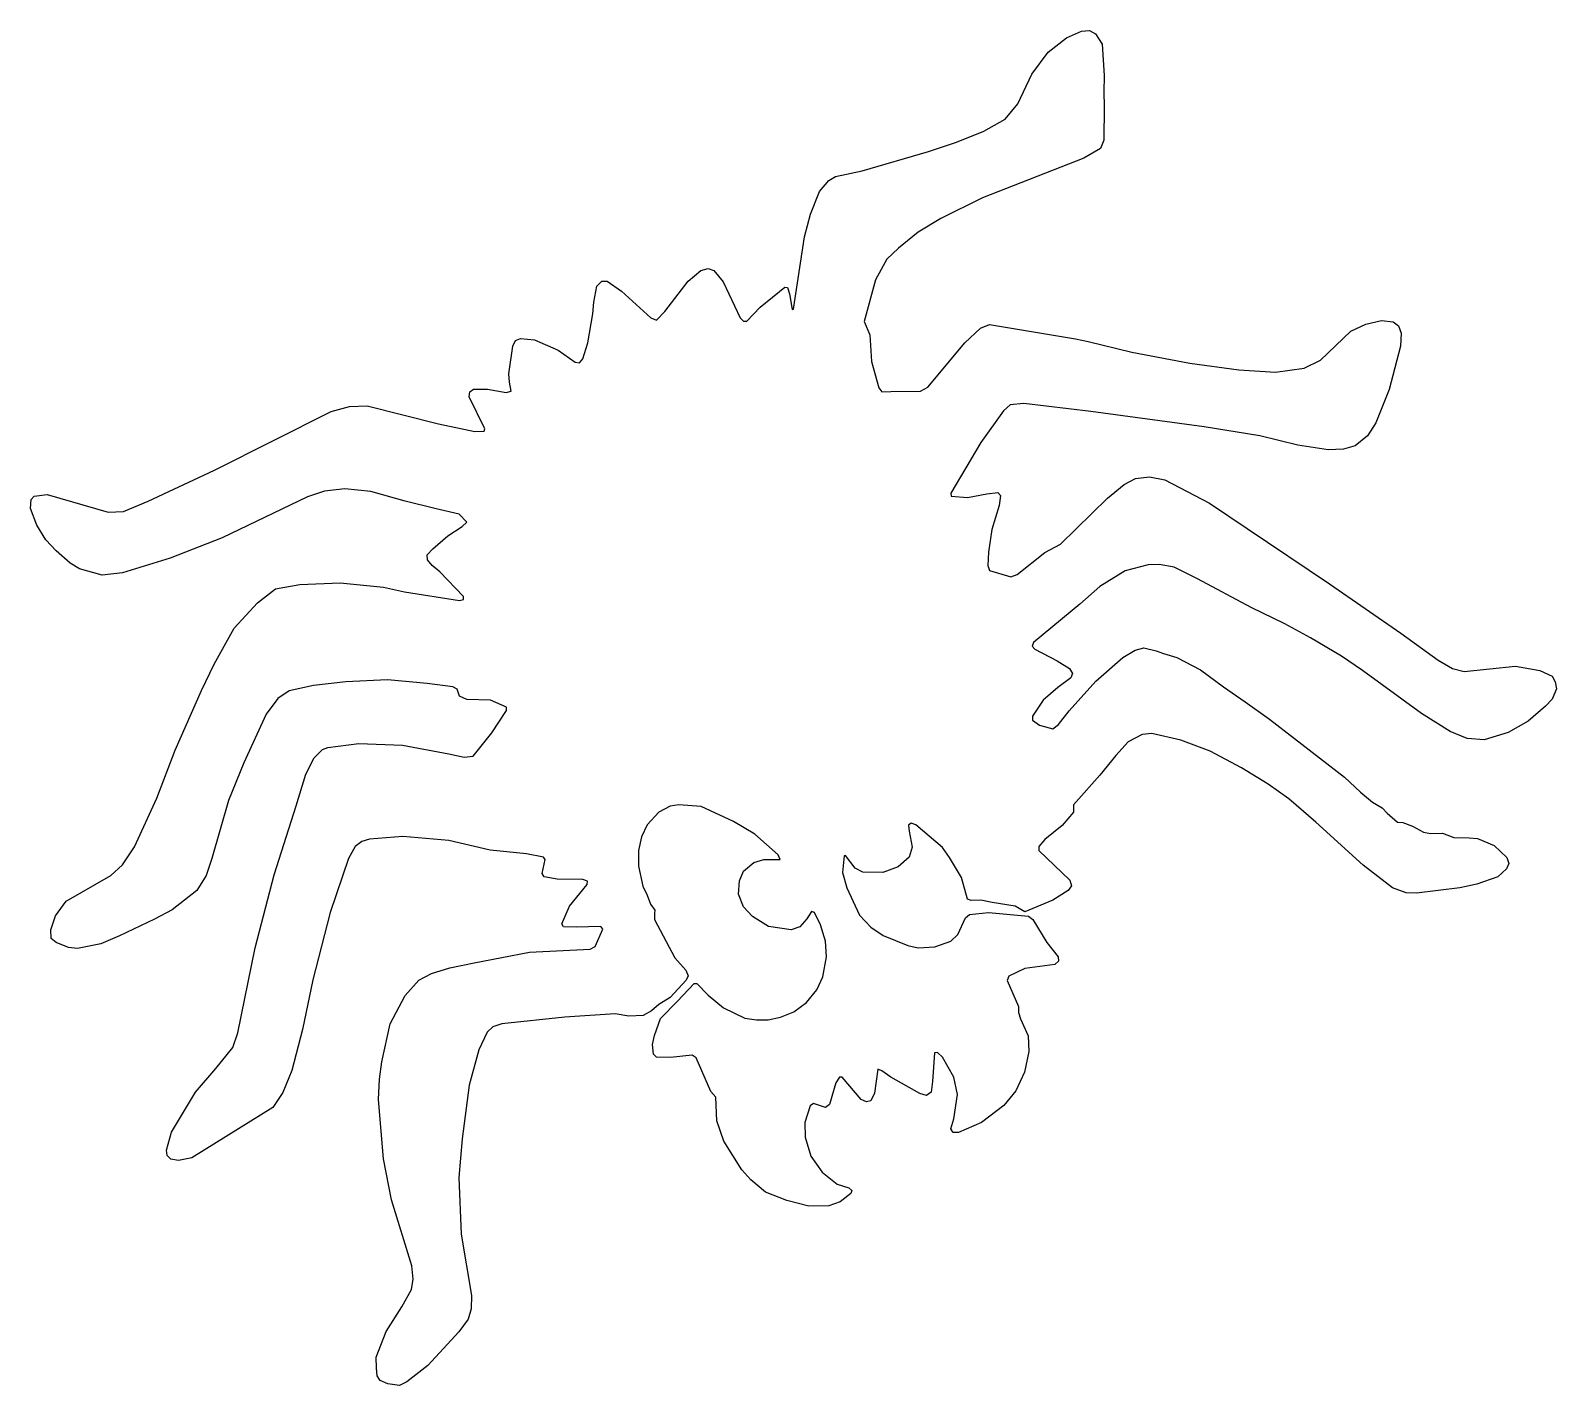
# Model space of a CAD drawing. Header units: metres. Extents: x 14 to 149, y 18 to 138.
import ezdxf

# ---------------------------------------------------------------- set-up
doc = ezdxf.new("R2010")
doc.units = ezdxf.units.M

msp = doc.modelspace()

# ---------------------------------------------------------------- linework, layer by layer
at = {"linetype": 'Continuous', "flags": 128}
msp.add_lwpolyline([(14.825644, 96.737831), (15.9654, 96.887291), (21.334152, 95.327835), (22.678047, 95.37532), (24.864771, 96.277351), (30.700523, 99.032425), (40.970882, 104.180504), (42.590218, 104.629707), (44.160114, 104.680351), (50.449196, 103.111397), (53.644852, 102.430664), (54.453636, 102.459305), (54.514679, 102.652519), (53.132496, 105.476395), (53.196445, 105.916183), (53.512867, 106.159256), (54.752773, 106.151375), (56.403442, 105.856407), (56.84552, 105.969521), (56.681301, 106.761459), (56.627022, 107.508987), (56.984322, 109.936531), (57.217621, 110.449776), (57.658295, 110.637909), (58.891464, 110.510674), (60.977352, 109.58474), (62.488914, 108.54998), (62.870193, 108.475708), (63.151745, 108.841957), (63.602097, 110.232628), (64.047562, 112.78479), (64.134842, 113.82235), (64.401283, 115.243469), (64.829315, 115.69014), (65.312035, 115.687714), (66.567047, 114.7939), (69.153084, 112.439865), (69.656967, 112.22805), (70.381058, 112.99221), (72.425629, 115.672394), (73.545135, 116.620995), (74.198318, 116.798759), (74.696442, 116.616028), (75.515381, 115.63221), (77.005592, 112.454178), (77.324074, 112.162376), (77.601387, 112.15947), (78.784042, 113.391861), (80.945244, 115.146736), (81.199898, 115.109871), (81.358139, 114.559898), (81.593712, 113.172646), (81.706337, 113.197357), (82.693886, 119.582771), (83.225647, 121.592354), (84.01297, 123.590347), (84.823051, 124.555893), (85.427948, 124.898117), (87.779282, 125.41172), (93.59935, 127.09761), (96.090736, 127.927536), (98.494522, 128.904694), (100.352608, 129.952927), (101.472794, 131.308228), (102.713135, 133.925247), (104.165192, 135.871231), (105.767715, 137.119873), (107.094048, 137.706085), (107.795868, 137.767899), (108.336479, 137.475464), (108.924271, 136.578339), (109.077408, 133.810989), (109.047256, 132.341446), (109.089859, 131.069489), (109.073647, 128.105148), (108.772278, 127.354416), (107.299469, 126.524529), (98.35508, 123.014557), (94.709023, 121.187576), (92.699646, 120.004372), (90.97683, 118.589691), (89.949493, 117.619164), (88.931656, 115.80426), (87.940186, 112.116898), (88.445236, 110.941719), (88.588867, 108.597565), (89.240669, 106.275688), (89.491051, 105.923882), (90.290283, 105.966476), (92.897888, 105.973175), (93.543365, 106.322639), (96.802338, 110.251091), (98.20446, 111.521088), (98.98069, 111.860115), (106.554085, 110.584259), (107.676071, 110.361877), (111.532379, 109.414818), (116.638512, 108.45491), (120.95295, 107.874001), (124.199249, 107.64431), (126.7034, 108.009979), (128.137177, 108.719284), (130.826645, 111.267914), (132.139542, 111.893875), (133.535812, 112.213242), (134.564957, 112.095215), (135.008057, 111.750618), (135.247894, 111.103096), (135.209579, 109.946274), (134.186996, 106.13031), (133.024689, 103.182899), (132.297943, 102.051971), (131.189819, 101.173988), (130.178894, 100.880135), (128.816162, 100.816742), (126.15139, 101.230728), (122.802864, 102.056007), (117.886986, 102.8526), (107.922318, 104.191223), (102.018951, 104.90313), (100.811455, 104.769241), (100.212997, 104.251678), (98.235802, 101.45417), (95.56739, 96.998177), (95.601402, 96.738899), (97.061981, 96.616341), (98.758217, 96.929756), (99.708939, 97.045662), (99.957794, 96.793449), (99.836525, 95.892593), (99.187477, 93.79921), (98.884773, 91.787483), (98.835449, 90.601997), (98.993248, 90.178566), (100.864326, 89.611298), (101.409248, 89.82045), (103.85215, 91.768646), (105.245789, 92.497742), (109.376556, 96.565216), (110.851204, 97.765778), (111.846672, 98.2742), (113.081619, 98.440338), (114.441025, 98.161613), (118.382477, 96.115334), (121.675285, 93.863159), (128.95079, 89.003395), (135.240891, 84.654907), (138.518616, 82.268875), (139.792831, 81.543633), (140.805725, 81.277321), (145.342041, 81.744926), (147.489624, 81.368454), (148.559586, 80.865585), (148.830811, 80.376198), (148.942093, 79.757469), (148.557388, 78.839882), (147.96579, 78.210968), (146.458633, 76.908569), (144.685043, 75.888092), (142.568802, 75.262512), (141.081741, 75.372093), (139.587662, 75.996628), (137.052414, 77.564919), (131.846481, 81.353279), (130.009109, 82.635612), (127.267899, 84.22731), (125.008484, 85.465759), (122.044258, 86.927963), (117.322281, 89.453041), (115.245781, 90.462708), (113.921379, 90.716179), (112.968094, 90.674644), (110.933449, 90.133209), (108.696037, 88.779099), (106.940659, 87.214081), (102.857605, 83.841026), (102.73777, 83.518845), (102.975288, 83.234138), (104.934761, 82.207954), (106.036171, 81.534317), (106.297508, 81.106529), (106.153603, 80.721092), (104.993942, 79.864426), (103.704964, 78.754562), (102.774277, 77.341415), (102.772812, 76.986229), (103.400543, 76.545517), (104.558235, 76.235474), (105.062744, 76.603317), (105.998863, 77.799423), (108.357437, 80.422012), (110.740082, 82.511948), (111.819229, 83.156776), (112.572014, 83.361259), (113.672874, 83.101021), (114.304733, 82.852913), (115.500458, 82.509125), (117.568642, 81.424698), (119.590324, 79.925323), (121.52681, 78.597641), (123.649933, 77.073265), (130.270157, 71.949966), (131.688751, 70.651947), (132.735306, 69.756752), (133.597763, 69.251053), (134.018585, 68.791794), (134.926727, 67.993599), (135.408463, 67.956932), (136.251846, 67.639435), (137.233307, 67.105598), (137.832336, 66.995575), (138.893829, 67.023865), (139.892868, 66.633362), (141.247635, 66.626457), (141.970032, 66.558868), (143.464462, 65.938431), (144.577057, 64.886673), (144.756989, 64.365601), (144.549759, 63.877254), (143.785538, 63.179504), (141.934372, 62.522942), (140.439728, 62.213295), (136.594452, 61.750591), (135.697006, 61.76701), (134.496277, 62.215279), (131.903152, 64.19706), (127.741753, 68.001778), (125.364922, 70.052689), (123.527397, 71.333786), (121.187378, 72.784073), (118.433708, 74.263596), (115.829544, 75.217377), (113.293037, 75.802505), (112.444366, 75.71801), (111.207535, 75.064499), (110.12191, 73.882179), (108.69635, 72.141953), (106.377075, 69.531715), (106.379585, 68.870293), (105.375099, 67.694313), (103.85833, 66.457779), (103.340294, 65.856277), (103.337029, 65.494492), (106.05172, 62.869011), (106.221245, 62.395317), (105.909233, 61.977436), (104.551369, 61.121731), (102.105927, 60.088905), (101.250366, 60.602047), (99.21019, 60.923843), (98.224724, 61.12249), (97.362328, 61.105766), (97.05661, 61.20153), (96.514648, 63.104134), (95.46698, 64.876793), (94.85257, 65.770828), (92.508217, 67.755623), (92.093132, 67.914894), (91.861076, 67.727104), (91.917221, 67.213791), (92.179939, 65.796021), (91.914879, 64.896408), (90.947647, 64.06955), (89.598694, 63.551235), (87.831398, 63.599133), (87.142799, 63.943707), (86.307312, 65.057838), (86.181358, 65.034935), (86.044312, 63.550438), (86.401787, 62.220596), (87.545586, 59.802113), (88.536232, 58.728386), (89.603355, 58.01593), (91.780014, 57.121113), (92.713112, 56.913391), (94.18248, 57.005768), (95.591438, 57.515644), (96.202438, 58.104366), (96.876961, 59.551292), (97.234642, 59.860767), (98.902756, 60.042355), (102.411797, 59.718136), (102.792862, 59.408989), (104.036575, 57.388535), (105.034462, 56.132248), (105.069633, 55.742786), (104.74276, 55.4491), (102.101357, 55.091965), (100.701614, 54.421997), (100.529831, 54.044209), (101.539581, 51.751823), (101.537857, 51.22533), (101.714287, 50.666256), (102.387276, 49.173103), (102.457375, 47.790546), (102.062225, 45.974094), (101.301285, 44.315228), (100.242577, 43.034466), (98.284355, 41.51696), (96.241447, 40.655304), (95.777573, 40.652534), (95.589241, 40.961983), (95.843811, 41.839855), (96.159828, 43.994316), (95.834473, 45.529037), (94.833923, 47.288086), (94.394402, 47.686588), (94.141029, 47.669376), (93.968193, 45.134907), (93.854813, 44.193554), (93.438728, 43.906887), (92.835449, 44.068653), (90.290253, 45.523949), (89.502464, 46.077), (89.147232, 46.213093), (88.850121, 44.106789), (88.522209, 43.438618), (88.161728, 43.340443), (87.668678, 43.558723), (86.018135, 45.516518), (85.767395, 45.514492), (85.434929, 45.01416), (84.885414, 43.122887), (84.543068, 42.837303), (83.477127, 43.191341), (83.182213, 42.99081), (82.707184, 41.511204), (82.753403, 40.230968), (83.244522, 38.567867), (84.239395, 37.157772), (85.578056, 36.078674), (86.597069, 35.762627), (86.848427, 35.541645), (86.774384, 35.282101), (85.824844, 34.53471), (84.83535, 34.170372), (83.067329, 34.146038), (81.143326, 34.656483), (79.242752, 35.375366), (77.94416, 36.461029), (77.171791, 37.364414), (75.569611, 39.870892), (74.947525, 41.670765), (74.869957, 43.751942), (74.438049, 44.256958), (73.131119, 47.224548), (72.775383, 47.451614), (70.878723, 47.263836), (69.641785, 47.297585), (69.375198, 47.556984), (69.305763, 48.402733), (69.471344, 49.207733), (69.987129, 50.693432), (71.502487, 52.206459), (72.951981, 53.766136), (73.191879, 53.767616), (74.205803, 52.753704), (75.538895, 51.623199), (77.417618, 50.709923), (78.443802, 50.562149), (79.479111, 50.561363), (80.556786, 50.799347), (81.756699, 51.290169), (82.859154, 52.108479), (83.768547, 53.221649), (84.297211, 54.371704), (84.616882, 56.121365), (84.522667, 57.508308), (84.10141, 58.955238), (83.564278, 60.037426), (83.289314, 60.122475), (82.899239, 59.489128), (82.276588, 58.783241), (81.523209, 58.491707), (79.512169, 58.80415), (78.110855, 59.677494), (77.304436, 60.522369), (76.883339, 61.64933), (76.950912, 62.813057), (77.313377, 63.677555), (78.227669, 64.43705), (79.093552, 64.719246), (80.543297, 64.703041), (80.373878, 65.10157), (78.29808, 66.923752), (76.443359, 68.051498), (73.566414, 69.362755), (71.619408, 69.516106), (70.853775, 69.415253), (69.847946, 68.885468), (68.831245, 67.762634), (68.328682, 66.6959), (68.068863, 65.496513), (68.047432, 64.113609), (68.444397, 62.355408), (68.815536, 61.565231), (69.104797, 60.769485), (69.499741, 60.244419), (69.457863, 59.945892), (69.482483, 59.425335), (71.257492, 56.044579), (72.218445, 54.959591), (72.426369, 54.459301), (72.269875, 54.067398), (70.840965, 52.538563), (69.842812, 51.928898), (69.193336, 51.368923), (68.477592, 50.957317), (67.220665, 50.907288), (65.992348, 51.112106), (61.578278, 50.804626), (56.02179, 50.226433), (55.234089, 49.966251), (54.737099, 49.487915), (54.000412, 47.93771), (53.151089, 44.827507), (52.527008, 40.095665), (52.225479, 36.67421), (52.448925, 31.68145), (53.331833, 26.268887), (53.322685, 25.094376), (53.05962, 24.194452), (52.235062, 23.08149), (49.495167, 20.107498), (47.648708, 18.659426), (46.987988, 18.346855), (45.960381, 18.482079), (45.299107, 18.781889), (45.045021, 19.198469), (44.96069, 19.885983), (44.94791, 20.836517), (45.82053, 23.099607), (47.21677, 25.266617), (48.06567, 26.796495), (48.197063, 27.720686), (48.083256, 28.90044), (46.299515, 34.70628), (45.579422, 38.315212), (45.162006, 43.554287), (45.234562, 45.33197), (45.444008, 46.873878), (46.168522, 50.217731), (47.501282, 52.712429), (48.710545, 54.067226), (49.810135, 54.657246), (51.429752, 55.151958), (53.565891, 55.60318), (58.466602, 56.529953), (63.811115, 56.799362), (64.253334, 57.034286), (64.929199, 58.551201), (64.744652, 58.799294), (62.574131, 58.727695), (61.457306, 58.75951), (61.311527, 59.041714), (61.992146, 60.589073), (63.535664, 62.515045), (63.560127, 62.798588), (63.148624, 62.955627), (60.893276, 62.976761), (59.756939, 63.174469), (59.55938, 63.472164), (59.84119, 64.712868), (59.68911, 64.918274), (58.188011, 65.201118), (54.992569, 65.531487), (51.334923, 66.390175), (47.30719, 66.738274), (44.367611, 66.495667), (43.680496, 66.29184), (43.101105, 65.842743), (42.502316, 64.797531), (40.88282, 60.037594), (39.374725, 54.098251), (38.464989, 49.734913), (37.527321, 46.114166), (36.708961, 44.1572), (35.836334, 42.847149), (28.697849, 38.423702), (27.521982, 38.167091), (26.842505, 38.304352), (26.534191, 38.609329), (26.458586, 39.085419), (26.914625, 40.686623), (29.033543, 44.195976), (30.831528, 46.289272), (32.306767, 48.125622), (32.746311, 49.414619), (34.27018, 56.931385), (35.950382, 63.36591), (37.896469, 69.435509), (38.747837, 72.229324), (39.489971, 73.673256), (40.203709, 74.413124), (40.680031, 74.581337), (43.430717, 74.940811), (47.269928, 74.77153), (51.357121, 74.024467), (52.687889, 73.737411), (53.486736, 73.820061), (55.149338, 75.857048), (56.426414, 77.832024), (56.417637, 78.128227), (55.016903, 78.76178), (52.937424, 78.81543), (52.285908, 79.099998), (52.069706, 79.709679), (51.707977, 79.911743), (49.445595, 80.222763), (45.936253, 80.543671), (42.266922, 80.368813), (39.415009, 80.043625), (37.282612, 79.560364), (36.279163, 78.895477), (35.247433, 77.507294), (33.287769, 73.231262), (31.948139, 69.894905), (30.4554, 64.795609), (29.957394, 63.30666), (29.15601, 61.977867), (26.977913, 60.272655), (25.423786, 59.432495), (22.339651, 57.967167), (20.697748, 57.274231), (18.629124, 56.847179), (17.844555, 56.945091), (16.750364, 57.397137), (16.297798, 57.746719), (16.288858, 58.509819), (16.703129, 59.733498), (17.634418, 61.028275), (21.578506, 63.300171), (22.592432, 64.236687), (23.654785, 65.832809), (25.61377, 70.109085), (27.235683, 74.341743), (29.552719, 79.605881), (30.659334, 81.931297), (32.44635, 85.080147), (34.482758, 87.340424), (36.076981, 88.550873), (38.222836, 88.936569), (41.78632, 89.097733), (45.60004, 88.701241), (47.430183, 88.28331), (52.278954, 87.521248), (52.650059, 87.632126), (52.632504, 87.87606), (50.549511, 90.062912), (49.886154, 90.613235), (49.471344, 91.129547), (49.446186, 91.548218), (49.946392, 92.08847), (51.252274, 93.218216), (52.536522, 94.062599), (52.94429, 94.440453), (52.247749, 95.148605), (50.231857, 95.597137), (47.492168, 96.272461), (44.462471, 97.150993), (42.192135, 97.363251), (40.39843, 97.175545), (38.882793, 96.678696), (31.385401, 93.054131), (26.804716, 91.262154), (22.593405, 89.973114), (20.79627, 89.755882), (18.808001, 90.310089), (17.996342, 90.830704), (16.761183, 91.897194), (15.828127, 92.872025), (15.052084, 94.171982), (14.49052, 95.643806), (14.548511, 96.43309), (14.825644, 96.737831)], dxfattribs=at)

doc.saveas('drawing.dxf')
